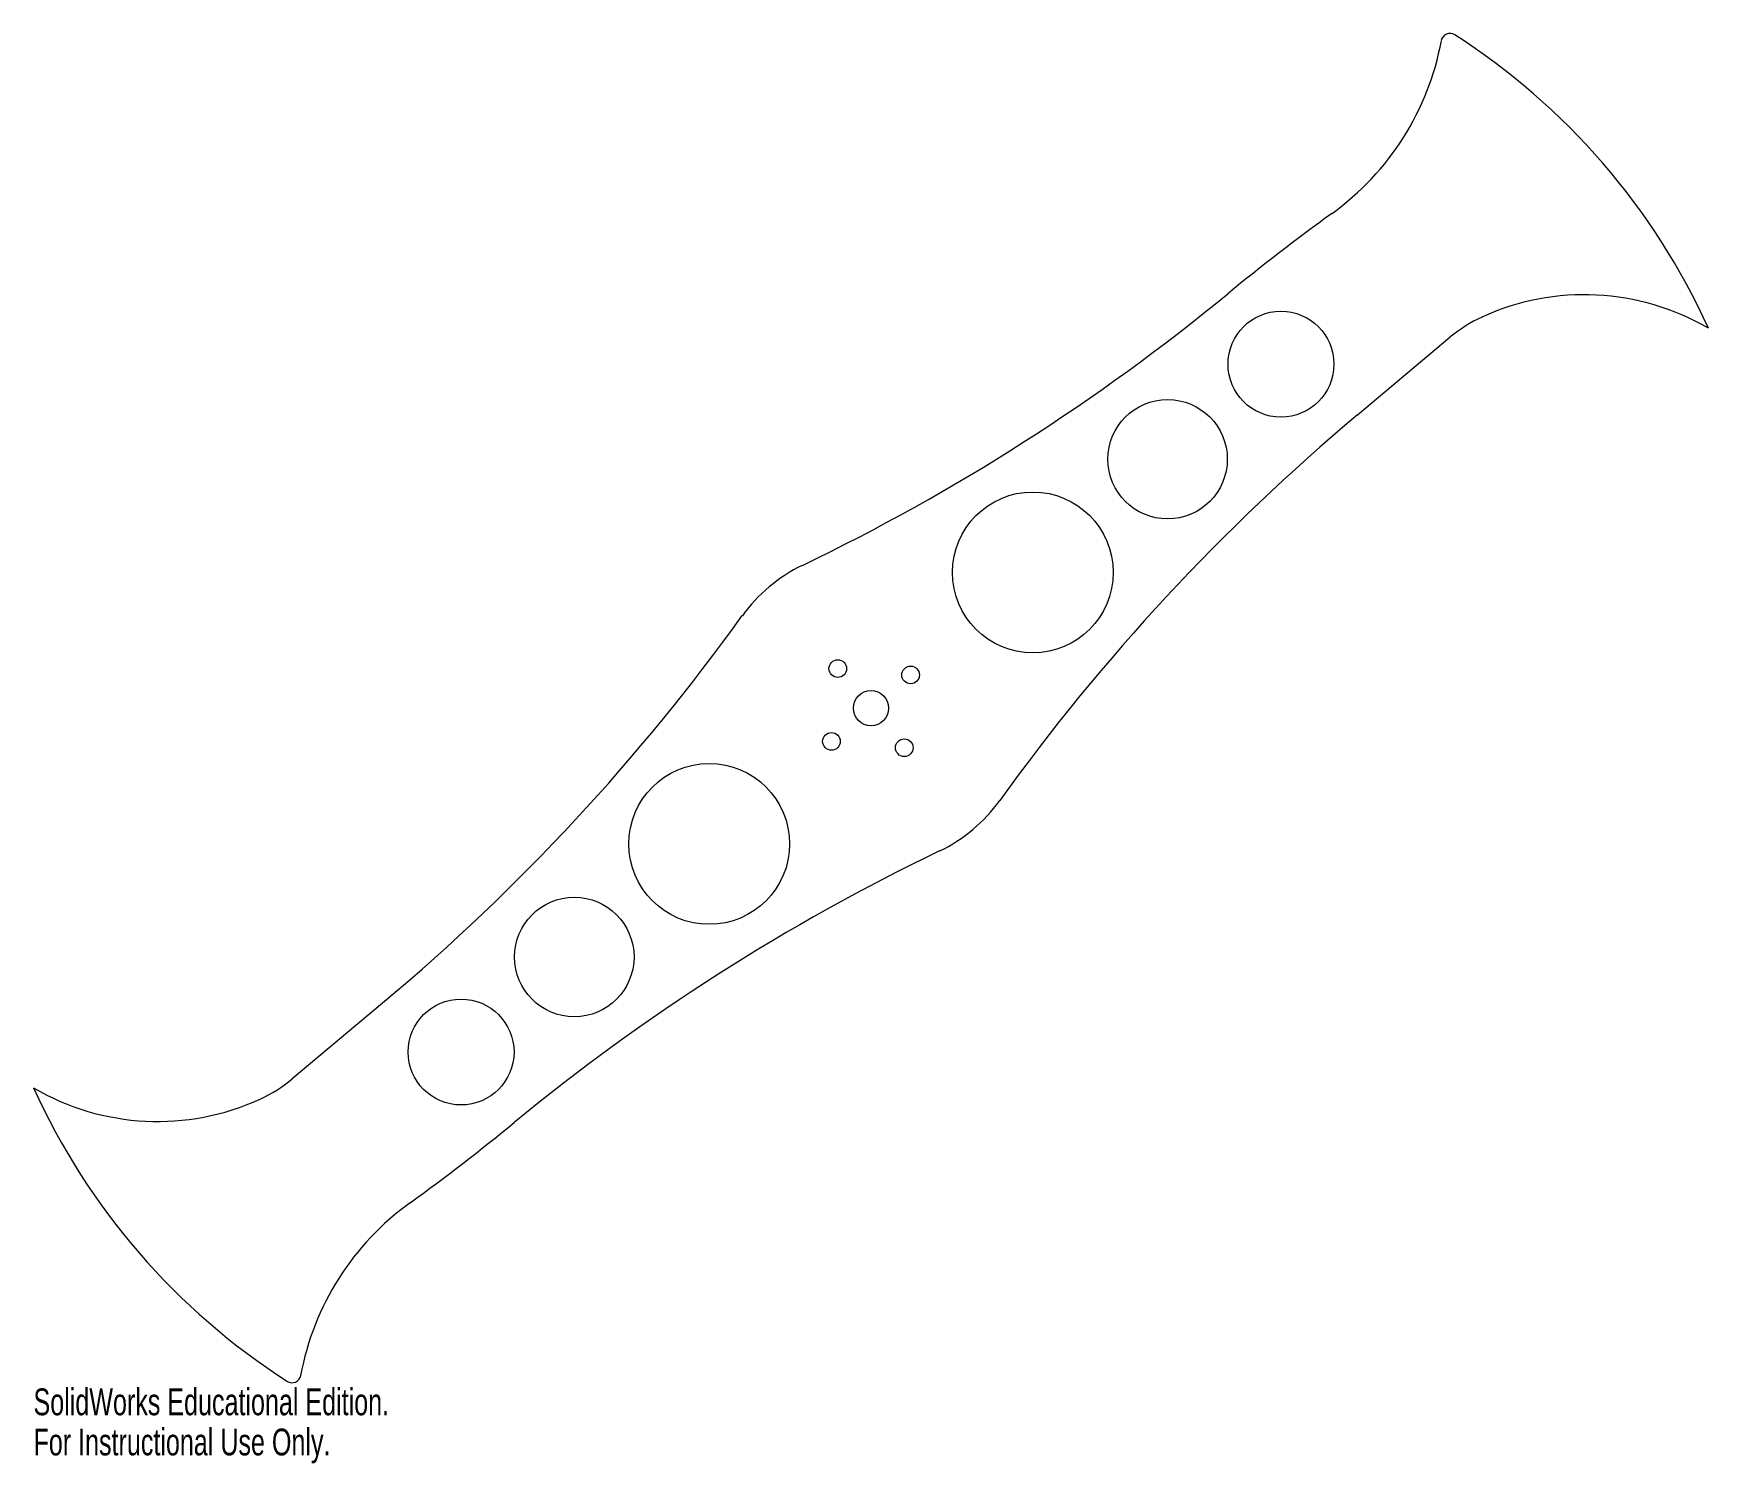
# Model space of a CAD drawing. Header units: inches. Extents: x -5.1 to 6.8, y -4.7 to 5.5.
import ezdxf

# ---------------------------------------------------------------- set-up
doc = ezdxf.new("R2010")
doc.units = ezdxf.units.IN
doc.header["$MEASUREMENT"] = 0
doc.styles.add('SLDTEXTSTYLE0', font='TXT', dxfattribs={"width": 0.7})

msp = doc.modelspace()

# ---------------------------------------------------------------- linework, layer by layer
at = {"color": 7, "linetype": 'Continuous', "lineweight": 15}
for p, q in [((4.297, 2.79), (4.954, 3.341)), ((-2.611, -1.375), (-3.268, -1.926))]:
    msp.add_line(p, q, dxfattribs=at)
for centre, radius in [((3.754, 3.15), 0.376), ((2.949, 2.475), 0.424), ((1.992, 1.671), 0.571), ((0.607, 0.988), 0.0625), ((1.124, 0.943), 0.0625), ((0.843, 0.707), 0.125), ((0.562, 0.471), 0.0625), ((1.079, 0.426), 0.0625), ((-0.306, -0.257), 0.571), ((-1.264, -1.06), 0.424), ((-2.068, -1.735), 0.376)]:
    msp.add_circle(centre, radius, dxfattribs=at)
for centre, radius, start, end in [((4.954, 5.436), 0.0625, 57.3076, 169.4758), ((2.361, 1.396), 4.863, 24.3954, 57.3076), ((2.972, 5.804), 1.954, 305.8546, 349.4758), ((12.902, -7.937), 15, 125.8546, 129.4211), ((-6.148, 15.238), 15, 295.6946, 309.4211), ((5.908, 1.893), 1.75, 59.75, 114.5503), ((5.597, 2.575), 1, 114.5503, 130), ((13.939, -8.701), 15, 130, 144.3054), ((0.843, 0.707), 1.125, 115.6946, 144.3054), ((-12.253, 10.116), 15, 310, 324.3054), ((0.843, 0.707), 1.125, 295.6946, 324.3054), ((7.834, -13.823), 15, 115.6946, 129.4211), ((-4.222, -0.478), 1.75, 239.75, 294.5503), ((-0.675, 0.019), 4.863, 204.3954, 237.3076), ((-3.911, -1.16), 1, 294.5503, 310), ((-11.216, 9.352), 15, 305.8546, 309.4211), ((-1.286, -4.389), 1.954, 125.8546, 169.4758), ((-3.268, -4.021), 0.0625, 237.3076, 349.4758)]:
    msp.add_arc(centre, radius, start, end, dxfattribs=at)

# ---------------------------------------------------------------- texts
at = {"color": 7, "linetype": 'Continuous', "char_height": 0.1903, "attachment_point": 1, "style": 'SLDTEXTSTYLE0'}
for s, insert in [('SolidWorks Educational Edition.', (-5.104, -4.124)), ('For Instructional Use Only.', (-5.104, -4.409))]:
    msp.add_mtext(s, dxfattribs=dict(at, insert=insert))

doc.saveas('drawing.dxf')
